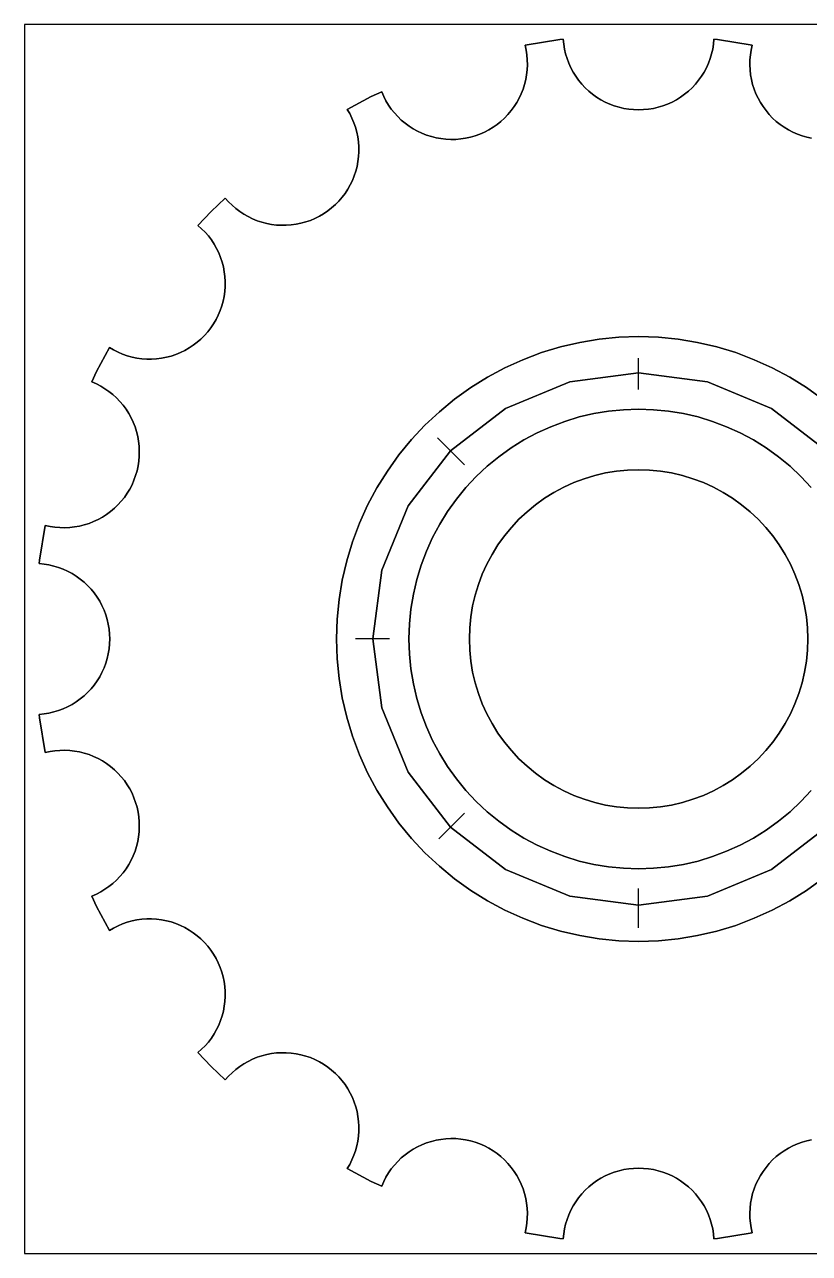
# Model space of a CAD drawing. Header units: metres. Extents: x -102 to 102, y -102 to 102.
# Drawn here: x -101.6 to 28.3, y -101.6 to 101.6 of the extents above; entities that cross this region are included whole.
import ezdxf

# ---------------------------------------------------------------- set-up
doc = ezdxf.new("R2010")
doc.units = ezdxf.units.M

msp = doc.modelspace()

# ---------------------------------------------------------------- linework, layer by layer
at = {"layer": 'Layer0'}
for p, q in [((0, 44), (0, 46.44)), ((0, 41.24), (0, 44)), ((-31.11, 31.11), (-33.28, 33.28)), ((-28.82, 28.82), (-31.11, 31.11)), ((-44, 0), (-46.83, 0)), ((-41.23, 0), (-44, 0)), ((-31.11, -31.11), (-28.82, -28.82)), ((-33.03, -33.03), (-31.11, -31.11)), ((0, -44), (0, -41.25)), ((0, -47.75), (0, -44))]:
    msp.add_line(p, q, dxfattribs=at)
for points in [[(101.6, -101.6, 0), (101.6, 101.6, 0), (-101.6, 101.6, 0), (-101.6, -101.6, 0), (101.6, -101.6, 0)], [(-90.47, 42.51, 0), (-89.69, 44.23, 0), (-87.57, 48.21, 0), (-86.87, 47.79, 0), (-86.13, 47.43, 0), (-85.38, 47.11, 0), (-84.61, 46.84, 0), (-83.82, 46.62, 0), (-83.02, 46.46, 0), (-82.21, 46.35, 0), (-81.39, 46.29, 0), (-80.57, 46.28, 0), (-79.76, 46.33, 0), (-78.95, 46.43, 0), (-78.14, 46.59, 0), (-77.35, 46.79, 0), (-76.58, 47.05, 0), (-75.82, 47.36, 0), (-75.08, 47.72, 0), (-74.37, 48.12, 0), (-73.69, 48.57, 0), (-73.04, 49.06, 0), (-72.42, 49.6, 0), (-71.83, 50.17, 0), (-71.29, 50.79, 0), (-70.79, 51.43, 0), (-70.33, 52.11, 0), (-69.92, 52.81, 0), (-69.55, 53.55, 0), (-69.23, 54.3, 0), (-68.96, 55.07, 0), (-68.75, 55.86, 0), (-68.58, 56.66, 0), (-68.47, 57.47, 0), (-68.41, 58.29, 0), (-68.41, 59.11, 0), (-68.45, 59.92, 0), (-68.56, 60.73, 0), (-68.71, 61.54, 0), (-68.92, 62.33, 0), (-69.17, 63.1, 0), (-69.48, 63.86, 0), (-69.84, 64.6, 0), (-70.24, 65.31, 0), (-70.69, 65.99, 0), (-71.19, 66.65, 0), (-71.72, 67.26, 0), (-72.3, 67.85, 0), (-72.91, 68.39, 0), (-70.71, 70.71, 0), (-68.39, 72.91, 0), (-67.85, 72.3, 0), (-67.26, 71.72, 0), (-66.65, 71.19, 0), (-65.99, 70.69, 0), (-65.31, 70.24, 0), (-64.6, 69.84, 0), (-63.86, 69.48, 0), (-63.1, 69.17, 0), (-62.33, 68.92, 0), (-61.54, 68.71, 0), (-60.73, 68.56, 0), (-59.92, 68.45, 0), (-59.11, 68.41, 0), (-58.29, 68.41, 0), (-57.47, 68.47, 0), (-56.66, 68.58, 0), (-55.86, 68.75, 0), (-55.07, 68.96, 0), (-54.3, 69.23, 0), (-53.55, 69.55, 0), (-52.81, 69.92, 0), (-52.11, 70.33, 0), (-51.43, 70.79, 0), (-50.79, 71.29, 0), (-50.17, 71.83, 0), (-49.6, 72.42, 0), (-49.06, 73.04, 0), (-48.57, 73.69, 0), (-48.12, 74.37, 0), (-47.72, 75.08, 0), (-47.36, 75.82, 0), (-47.05, 76.58, 0), (-46.79, 77.35, 0), (-46.59, 78.14, 0), (-46.43, 78.95, 0), (-46.33, 79.76, 0), (-46.28, 80.57, 0), (-46.29, 81.39, 0), (-46.35, 82.21, 0), (-46.46, 83.02, 0), (-46.62, 83.82, 0), (-46.84, 84.61, 0), (-47.11, 85.38, 0), (-47.43, 86.13, 0), (-47.79, 86.87, 0), (-48.21, 87.57, 0), (-44.23, 89.69, 0), (-42.51, 90.47, 0), (-42.18, 89.72, 0), (-41.81, 89, 0), (-41.39, 88.3, 0), (-40.92, 87.63, 0), (-40.41, 86.99, 0), (-39.86, 86.38, 0), (-39.27, 85.82, 0), (-38.64, 85.29, 0), (-37.98, 84.8, 0), (-37.29, 84.36, 0), (-36.58, 83.97, 0), (-35.84, 83.62, 0), (-35.07, 83.32, 0), (-34.29, 83.07, 0), (-33.5, 82.88, 0), (-32.7, 82.74, 0), (-31.88, 82.64, 0), (-31.07, 82.61, 0), (-30.25, 82.62, 0), (-29.43, 82.69, 0), (-28.62, 82.81, 0), (-27.82, 82.99, 0), (-27.04, 83.22, 0), (-26.27, 83.5, 0), (-25.52, 83.82, 0), (-24.79, 84.2, 0), (-24.09, 84.62, 0), (-23.42, 85.09, 0), (-22.78, 85.6, 0), (-22.18, 86.15, 0), (-21.61, 86.74, 0), (-21.09, 87.37, 0), (-20.6, 88.03, 0), (-20.16, 88.71, 0), (-19.76, 89.43, 0), (-19.42, 90.17, 0), (-19.12, 90.93, 0), (-18.87, 91.71, 0), (-18.67, 92.51, 0), (-18.53, 93.31, 0), (-18.44, 94.12, 0), (-18.4, 94.94, 0), (-18.42, 95.76, 0), (-18.49, 96.57, 0), (-18.61, 97.38, 0), (-18.79, 98.18, 0), (-13.05, 99.14, 0), (-12.47, 99.18, 0), (-12.39, 98.37, 0), (-12.26, 97.56, 0), (-12.07, 96.76, 0), (-11.84, 95.98, 0), (-11.55, 95.22, 0), (-11.21, 94.47, 0), (-10.83, 93.75, 0), (-10.39, 93.06, 0), (-9.92, 92.39, 0), (-9.4, 91.76, 0), (-8.84, 91.16, 0), (-8.24, 90.6, 0), (-7.61, 90.08, 0), (-6.94, 89.61, 0), (-6.25, 89.17, 0), (-5.53, 88.79, 0), (-4.78, 88.45, 0), (-4.02, 88.16, 0), (-3.24, 87.93, 0), (-2.44, 87.74, 0), (-1.63, 87.61, 0), (-0.82, 87.53, 0), (0, 87.5, 0), (0.82, 87.53, 0), (1.63, 87.61, 0), (2.44, 87.74, 0), (3.24, 87.93, 0), (4.02, 88.16, 0), (4.78, 88.45, 0), (5.53, 88.79, 0), (6.25, 89.17, 0), (6.94, 89.61, 0), (7.61, 90.08, 0), (8.24, 90.6, 0), (8.84, 91.16, 0), (9.4, 91.76, 0), (9.92, 92.39, 0), (10.39, 93.06, 0), (10.83, 93.75, 0), (11.21, 94.47, 0), (11.55, 95.22, 0), (11.84, 95.98, 0), (12.07, 96.76, 0), (12.26, 97.56, 0), (12.39, 98.37, 0), (12.47, 99.18, 0), (13.05, 99.14, 0), (18.79, 98.18, 0), (18.61, 97.38, 0), (18.49, 96.57, 0), (18.42, 95.76, 0), (18.4, 94.94, 0), (18.44, 94.12, 0), (18.53, 93.31, 0), (18.67, 92.51, 0), (18.87, 91.71, 0), (19.12, 90.93, 0), (19.42, 90.17, 0), (19.76, 89.43, 0), (20.16, 88.71, 0), (20.6, 88.03, 0), (21.09, 87.37, 0), (21.61, 86.74, 0), (22.18, 86.15, 0), (22.78, 85.6, 0), (23.42, 85.09, 0), (24.09, 84.62, 0), (24.79, 84.2, 0), (25.52, 83.82, 0), (26.27, 83.5, 0), (27.04, 83.22, 0), (27.82, 82.99, 0), (28.62, 82.81, 0)], [(28.62, 82.81, 0), (27.82, 82.99, 0), (27.04, 83.22, 0), (26.27, 83.5, 0), (25.52, 83.82, 0), (24.79, 84.2, 0), (24.09, 84.62, 0), (23.42, 85.09, 0), (22.78, 85.6, 0), (22.18, 86.15, 0), (21.61, 86.74, 0), (21.09, 87.37, 0), (20.6, 88.03, 0), (20.16, 88.71, 0), (19.76, 89.43, 0), (19.42, 90.17, 0), (19.12, 90.93, 0), (18.87, 91.71, 0), (18.67, 92.51, 0), (18.53, 93.31, 0), (18.44, 94.12, 0), (18.4, 94.94, 0), (18.42, 95.76, 0), (18.49, 96.57, 0), (18.61, 97.38, 0), (18.79, 98.18, 0), (13.05, 99.14, 0), (12.47, 99.18, 0), (12.39, 98.37, 0), (12.26, 97.56, 0), (12.07, 96.76, 0), (11.84, 95.98, 0), (11.55, 95.22, 0), (11.21, 94.47, 0), (10.83, 93.75, 0), (10.39, 93.06, 0), (9.92, 92.39, 0), (9.4, 91.76, 0), (8.84, 91.16, 0), (8.24, 90.6, 0), (7.61, 90.08, 0), (6.94, 89.61, 0), (6.25, 89.17, 0), (5.53, 88.79, 0), (4.78, 88.45, 0), (4.02, 88.16, 0), (3.24, 87.93, 0), (2.44, 87.74, 0), (1.63, 87.61, 0), (0.82, 87.53, 0), (0, 87.5, 0), (-0.82, 87.53, 0), (-1.63, 87.61, 0), (-2.44, 87.74, 0), (-3.24, 87.93, 0), (-4.02, 88.16, 0), (-4.78, 88.45, 0), (-5.53, 88.79, 0), (-6.25, 89.17, 0), (-6.94, 89.61, 0), (-7.61, 90.08, 0), (-8.24, 90.6, 0), (-8.84, 91.16, 0), (-9.4, 91.76, 0), (-9.92, 92.39, 0), (-10.39, 93.06, 0), (-10.83, 93.75, 0), (-11.21, 94.47, 0), (-11.55, 95.22, 0), (-11.84, 95.98, 0), (-12.07, 96.76, 0), (-12.26, 97.56, 0), (-12.39, 98.37, 0), (-12.47, 99.18, 0), (-13.05, 99.14, 0), (-18.79, 98.18, 0), (-18.61, 97.38, 0), (-18.49, 96.57, 0), (-18.42, 95.76, 0), (-18.4, 94.94, 0), (-18.44, 94.12, 0), (-18.53, 93.31, 0), (-18.67, 92.51, 0), (-18.87, 91.71, 0), (-19.12, 90.93, 0), (-19.42, 90.17, 0), (-19.76, 89.43, 0), (-20.16, 88.71, 0), (-20.6, 88.03, 0), (-21.09, 87.37, 0), (-21.61, 86.74, 0), (-22.18, 86.15, 0), (-22.78, 85.6, 0), (-23.42, 85.09, 0), (-24.09, 84.62, 0), (-24.79, 84.2, 0), (-25.52, 83.82, 0), (-26.27, 83.5, 0), (-27.04, 83.22, 0), (-27.82, 82.99, 0), (-28.62, 82.81, 0), (-29.43, 82.69, 0), (-30.25, 82.62, 0), (-31.07, 82.61, 0), (-31.88, 82.64, 0), (-32.7, 82.74, 0), (-33.5, 82.88, 0), (-34.29, 83.07, 0), (-35.07, 83.32, 0), (-35.84, 83.62, 0), (-36.58, 83.97, 0), (-37.29, 84.36, 0), (-37.98, 84.8, 0), (-38.64, 85.29, 0), (-39.27, 85.82, 0), (-39.86, 86.38, 0), (-40.41, 86.99, 0), (-40.92, 87.63, 0), (-41.39, 88.3, 0), (-41.81, 89, 0), (-42.18, 89.72, 0), (-42.51, 90.47, 0), (-44.23, 89.69, 0), (-48.21, 87.57, 0), (-47.79, 86.87, 0), (-47.43, 86.13, 0), (-47.11, 85.38, 0), (-46.84, 84.61, 0), (-46.62, 83.82, 0), (-46.46, 83.02, 0), (-46.35, 82.21, 0), (-46.29, 81.39, 0), (-46.28, 80.57, 0), (-46.33, 79.76, 0), (-46.43, 78.95, 0), (-46.59, 78.14, 0), (-46.79, 77.35, 0), (-47.05, 76.58, 0), (-47.36, 75.82, 0), (-47.72, 75.08, 0), (-48.12, 74.37, 0), (-48.57, 73.69, 0), (-49.06, 73.04, 0), (-49.6, 72.42, 0), (-50.17, 71.83, 0), (-50.79, 71.29, 0), (-51.43, 70.79, 0), (-52.11, 70.33, 0), (-52.81, 69.92, 0), (-53.55, 69.55, 0), (-54.3, 69.23, 0), (-55.07, 68.96, 0), (-55.86, 68.75, 0), (-56.66, 68.58, 0), (-57.47, 68.47, 0), (-58.29, 68.41, 0), (-59.11, 68.41, 0), (-59.92, 68.45, 0), (-60.73, 68.56, 0), (-61.54, 68.71, 0), (-62.33, 68.92, 0), (-63.1, 69.17, 0), (-63.86, 69.48, 0), (-64.6, 69.84, 0), (-65.31, 70.24, 0), (-65.99, 70.69, 0), (-66.65, 71.19, 0), (-67.26, 71.72, 0), (-67.85, 72.3, 0), (-68.39, 72.91, 0), (-70.71, 70.71, 0), (-72.91, 68.39, 0), (-72.3, 67.85, 0), (-71.72, 67.26, 0), (-71.19, 66.65, 0), (-70.69, 65.99, 0), (-70.24, 65.31, 0), (-69.84, 64.6, 0), (-69.48, 63.86, 0), (-69.17, 63.1, 0), (-68.92, 62.33, 0), (-68.71, 61.54, 0), (-68.56, 60.73, 0), (-68.45, 59.92, 0), (-68.41, 59.11, 0), (-68.41, 58.29, 0), (-68.47, 57.47, 0), (-68.58, 56.66, 0), (-68.75, 55.86, 0), (-68.96, 55.07, 0), (-69.23, 54.3, 0), (-69.55, 53.55, 0), (-69.92, 52.81, 0), (-70.33, 52.11, 0), (-70.79, 51.43, 0), (-71.29, 50.79, 0), (-71.83, 50.17, 0), (-72.42, 49.6, 0), (-73.04, 49.06, 0), (-73.69, 48.57, 0), (-74.37, 48.12, 0), (-75.08, 47.72, 0), (-75.82, 47.36, 0), (-76.58, 47.05, 0), (-77.35, 46.79, 0), (-78.14, 46.59, 0), (-78.95, 46.43, 0), (-79.76, 46.33, 0), (-80.57, 46.28, 0), (-81.39, 46.29, 0), (-82.21, 46.35, 0), (-83.02, 46.46, 0), (-83.82, 46.62, 0), (-84.61, 46.84, 0), (-85.38, 47.11, 0), (-86.13, 47.43, 0), (-86.87, 47.79, 0), (-87.57, 48.21, 0), (-89.69, 44.23, 0)], [(-25, 43.3, 0), (-22.11, 44.84, 0), (-19.13, 46.19, 0), (-16.07, 47.35, 0), (-12.94, 48.3, 0), (-9.75, 49.04, 0), (-6.53, 49.57, 0), (-3.27, 49.89, 0), (0, 50, 0), (3.27, 49.89, 0), (6.53, 49.57, 0), (9.75, 49.04, 0), (12.94, 48.3, 0), (16.07, 47.35, 0), (19.13, 46.19, 0), (22.11, 44.84, 0), (25, 43.3, 0), (27.78, 41.57, 0), (30.44, 39.67, 0)], [(30.44, 39.67, 0), (27.78, 41.57, 0), (25, 43.3, 0), (22.11, 44.84, 0), (19.13, 46.19, 0), (16.07, 47.35, 0), (12.94, 48.3, 0), (9.75, 49.04, 0), (6.53, 49.57, 0), (3.27, 49.89, 0), (0, 50, 0), (-3.27, 49.89, 0), (-6.53, 49.57, 0), (-9.75, 49.04, 0), (-12.94, 48.3, 0), (-16.07, 47.35, 0), (-19.13, 46.19, 0), (-22.11, 44.84, 0)], [(-22.11, 44.84, 0), (-25, 43.3, 0), (-27.78, 41.57, 0), (-30.44, 39.67, 0), (-32.97, 37.59, 0), (-35.36, 35.36, 0), (-37.59, 32.97, 0), (-39.67, 30.44, 0), (-41.57, 27.78, 0), (-43.3, 25, 0), (-44.84, 22.11, 0), (-46.19, 19.13, 0), (-47.35, 16.07, 0), (-48.3, 12.94, 0), (-49.04, 9.75, 0), (-49.57, 6.53, 0), (-49.89, 3.27, 0), (-50, 0, 0), (-49.89, -3.27, 0), (-49.57, -6.53, 0), (-49.04, -9.75, 0), (-48.3, -12.94, 0), (-47.35, -16.07, 0), (-46.19, -19.13, 0), (-44.84, -22.11, 0), (-43.3, -25, 0), (-41.57, -27.78, 0), (-39.67, -30.44, 0), (-37.59, -32.97, 0), (-35.36, -35.36, 0), (-32.97, -37.59, 0), (-30.44, -39.67, 0), (-27.78, -41.57, 0), (-25, -43.3, 0), (-22.11, -44.84, 0), (-19.13, -46.19, 0), (-16.07, -47.35, 0), (-12.94, -48.3, 0), (-9.75, -49.04, 0), (-6.53, -49.57, 0), (-3.27, -49.89, 0), (0, -50, 0), (3.27, -49.89, 0), (6.53, -49.57, 0), (9.75, -49.04, 0), (12.94, -48.3, 0), (16.07, -47.35, 0), (19.13, -46.19, 0), (22.11, -44.84, 0), (25, -43.3, 0), (27.78, -41.57, 0), (30.44, -39.67, 0)], [(-89.69, 44.23, 0), (-90.47, 42.51, 0), (-89.72, 42.18, 0), (-89, 41.81, 0), (-88.3, 41.39, 0), (-87.63, 40.92, 0), (-86.99, 40.41, 0), (-86.38, 39.86, 0), (-85.82, 39.27, 0), (-85.29, 38.64, 0), (-84.8, 37.98, 0), (-84.36, 37.29, 0), (-83.97, 36.58, 0), (-83.62, 35.84, 0), (-83.32, 35.07, 0), (-83.07, 34.29, 0), (-82.88, 33.5, 0), (-82.74, 32.7, 0), (-82.64, 31.88, 0), (-82.61, 31.07, 0), (-82.62, 30.25, 0), (-82.69, 29.43, 0), (-82.81, 28.62, 0), (-82.99, 27.82, 0), (-83.22, 27.04, 0), (-83.5, 26.27, 0), (-83.82, 25.52, 0), (-84.2, 24.79, 0), (-84.62, 24.09, 0), (-85.09, 23.42, 0), (-85.6, 22.78, 0), (-86.15, 22.18, 0), (-86.74, 21.61, 0), (-87.37, 21.09, 0), (-88.03, 20.6, 0), (-88.71, 20.16, 0), (-89.43, 19.76, 0), (-90.17, 19.42, 0), (-90.93, 19.12, 0), (-91.71, 18.87, 0), (-92.51, 18.67, 0), (-93.31, 18.53, 0), (-94.12, 18.44, 0), (-94.94, 18.4, 0), (-95.76, 18.42, 0), (-96.57, 18.49, 0), (-97.38, 18.61, 0), (-98.18, 18.79, 0), (-99.14, 13.05, 0), (-99.18, 12.47, 0), (-98.37, 12.39, 0), (-97.56, 12.26, 0), (-96.76, 12.07, 0), (-95.98, 11.84, 0), (-95.22, 11.55, 0), (-94.47, 11.21, 0), (-93.75, 10.83, 0), (-93.06, 10.39, 0), (-92.39, 9.92, 0), (-91.76, 9.4, 0), (-91.16, 8.84, 0), (-90.6, 8.24, 0), (-90.08, 7.61, 0), (-89.61, 6.94, 0), (-89.17, 6.25, 0), (-88.79, 5.53, 0), (-88.45, 4.78, 0), (-88.16, 4.02, 0), (-87.93, 3.24, 0), (-87.74, 2.44, 0), (-87.61, 1.63, 0), (-87.53, 0.82, 0), (-87.5, 0, 0), (-87.53, -0.82, 0), (-87.61, -1.63, 0), (-87.74, -2.44, 0), (-87.93, -3.24, 0), (-88.16, -4.02, 0), (-88.45, -4.78, 0), (-88.79, -5.53, 0), (-89.17, -6.25, 0), (-89.61, -6.94, 0), (-90.08, -7.61, 0), (-90.6, -8.24, 0), (-91.16, -8.84, 0), (-91.76, -9.4, 0), (-92.39, -9.92, 0), (-93.06, -10.39, 0), (-93.75, -10.83, 0), (-94.47, -11.21, 0), (-95.22, -11.55, 0), (-95.98, -11.84, 0), (-96.76, -12.07, 0), (-97.56, -12.26, 0), (-98.37, -12.39, 0), (-99.18, -12.47, 0), (-99.14, -13.05, 0), (-98.18, -18.79, 0), (-97.38, -18.61, 0), (-96.57, -18.49, 0), (-95.76, -18.42, 0), (-94.94, -18.4, 0), (-94.12, -18.44, 0), (-93.31, -18.53, 0), (-92.51, -18.67, 0), (-91.71, -18.87, 0), (-90.93, -19.12, 0), (-90.17, -19.42, 0), (-89.43, -19.76, 0), (-88.71, -20.16, 0), (-88.03, -20.6, 0), (-87.37, -21.09, 0), (-86.74, -21.61, 0), (-86.15, -22.18, 0), (-85.6, -22.78, 0), (-85.09, -23.42, 0), (-84.62, -24.09, 0), (-84.2, -24.79, 0), (-83.82, -25.52, 0), (-83.5, -26.27, 0), (-83.22, -27.04, 0), (-82.99, -27.82, 0), (-82.81, -28.62, 0), (-82.69, -29.43, 0), (-82.62, -30.25, 0), (-82.61, -31.07, 0), (-82.64, -31.88, 0), (-82.74, -32.7, 0), (-82.88, -33.5, 0), (-83.07, -34.29, 0), (-83.32, -35.07, 0), (-83.62, -35.84, 0), (-83.97, -36.58, 0), (-84.36, -37.29, 0), (-84.8, -37.98, 0), (-85.29, -38.64, 0), (-85.82, -39.27, 0), (-86.38, -39.86, 0), (-86.99, -40.41, 0), (-87.63, -40.92, 0), (-88.3, -41.39, 0), (-89, -41.81, 0), (-89.72, -42.18, 0), (-90.47, -42.51, 0), (-89.69, -44.23, 0), (-87.57, -48.21, 0), (-86.87, -47.79, 0), (-86.13, -47.43, 0), (-85.38, -47.11, 0), (-84.61, -46.84, 0), (-83.82, -46.62, 0), (-83.02, -46.46, 0), (-82.21, -46.35, 0), (-81.39, -46.29, 0), (-80.57, -46.28, 0), (-79.76, -46.33, 0), (-78.95, -46.43, 0), (-78.14, -46.59, 0), (-77.35, -46.79, 0), (-76.58, -47.05, 0), (-75.82, -47.36, 0), (-75.08, -47.72, 0), (-74.37, -48.12, 0), (-73.69, -48.57, 0), (-73.04, -49.06, 0), (-72.42, -49.6, 0), (-71.83, -50.17, 0), (-71.29, -50.79, 0), (-70.79, -51.43, 0), (-70.33, -52.11, 0), (-69.92, -52.81, 0), (-69.55, -53.55, 0), (-69.23, -54.3, 0), (-68.96, -55.07, 0), (-68.75, -55.86, 0), (-68.58, -56.66, 0), (-68.47, -57.47, 0), (-68.41, -58.29, 0), (-68.41, -59.11, 0), (-68.45, -59.92, 0), (-68.56, -60.73, 0), (-68.71, -61.54, 0), (-68.92, -62.33, 0), (-69.17, -63.1, 0), (-69.48, -63.86, 0), (-69.84, -64.6, 0), (-70.24, -65.31, 0), (-70.69, -65.99, 0), (-71.19, -66.65, 0), (-71.72, -67.26, 0), (-72.3, -67.85, 0), (-72.91, -68.39, 0), (-70.71, -70.71, 0), (-68.39, -72.91, 0), (-67.85, -72.3, 0), (-67.26, -71.72, 0), (-66.65, -71.19, 0), (-65.99, -70.69, 0), (-65.31, -70.24, 0), (-64.6, -69.84, 0), (-63.86, -69.48, 0), (-63.1, -69.17, 0), (-62.33, -68.92, 0), (-61.54, -68.71, 0), (-60.73, -68.56, 0), (-59.92, -68.45, 0), (-59.11, -68.41, 0), (-58.29, -68.41, 0), (-57.47, -68.47, 0), (-56.66, -68.58, 0), (-55.86, -68.75, 0), (-55.07, -68.96, 0), (-54.3, -69.23, 0), (-53.55, -69.55, 0), (-52.81, -69.92, 0), (-52.11, -70.33, 0), (-51.43, -70.79, 0), (-50.79, -71.29, 0), (-50.17, -71.83, 0), (-49.6, -72.42, 0), (-49.06, -73.04, 0), (-48.57, -73.69, 0), (-48.12, -74.37, 0), (-47.72, -75.08, 0), (-47.36, -75.82, 0), (-47.05, -76.58, 0), (-46.79, -77.35, 0), (-46.59, -78.14, 0), (-46.43, -78.95, 0), (-46.33, -79.76, 0), (-46.28, -80.57, 0), (-46.29, -81.39, 0), (-46.35, -82.21, 0), (-46.46, -83.02, 0), (-46.62, -83.82, 0), (-46.84, -84.61, 0), (-47.11, -85.38, 0), (-47.43, -86.13, 0), (-47.79, -86.87, 0), (-48.21, -87.57, 0), (-44.23, -89.69, 0), (-42.51, -90.47, 0), (-42.18, -89.72, 0), (-41.81, -89, 0), (-41.39, -88.3, 0), (-40.92, -87.63, 0), (-40.41, -86.99, 0), (-39.86, -86.38, 0), (-39.27, -85.82, 0), (-38.64, -85.29, 0), (-37.98, -84.8, 0), (-37.29, -84.36, 0), (-36.58, -83.97, 0), (-35.84, -83.62, 0), (-35.07, -83.32, 0), (-34.29, -83.07, 0), (-33.5, -82.88, 0), (-32.7, -82.74, 0), (-31.88, -82.64, 0), (-31.07, -82.61, 0), (-30.25, -82.62, 0), (-29.43, -82.69, 0), (-28.62, -82.81, 0), (-27.82, -82.99, 0), (-27.04, -83.22, 0), (-26.27, -83.5, 0), (-25.52, -83.82, 0), (-24.79, -84.2, 0), (-24.09, -84.62, 0), (-23.42, -85.09, 0), (-22.78, -85.6, 0), (-22.18, -86.15, 0), (-21.61, -86.74, 0), (-21.09, -87.37, 0), (-20.6, -88.03, 0), (-20.16, -88.71, 0), (-19.76, -89.43, 0), (-19.42, -90.17, 0), (-19.12, -90.93, 0), (-18.87, -91.71, 0), (-18.67, -92.51, 0), (-18.53, -93.31, 0), (-18.44, -94.12, 0), (-18.4, -94.94, 0), (-18.42, -95.76, 0), (-18.49, -96.57, 0), (-18.61, -97.38, 0), (-18.79, -98.18, 0), (-13.05, -99.14, 0), (-12.47, -99.18, 0), (-12.39, -98.37, 0), (-12.26, -97.56, 0), (-12.07, -96.76, 0), (-11.84, -95.98, 0), (-11.55, -95.22, 0), (-11.21, -94.47, 0), (-10.83, -93.75, 0), (-10.39, -93.06, 0), (-9.92, -92.39, 0), (-9.4, -91.76, 0), (-8.84, -91.16, 0), (-8.24, -90.6, 0), (-7.61, -90.08, 0), (-6.94, -89.61, 0), (-6.25, -89.17, 0), (-5.53, -88.79, 0), (-4.78, -88.45, 0), (-4.02, -88.16, 0), (-3.24, -87.93, 0), (-2.44, -87.74, 0), (-1.63, -87.61, 0), (-0.82, -87.53, 0), (0, -87.5, 0), (0.82, -87.53, 0), (1.63, -87.61, 0), (2.44, -87.74, 0), (3.24, -87.93, 0), (4.02, -88.16, 0), (4.78, -88.45, 0), (5.53, -88.79, 0), (6.25, -89.17, 0), (6.94, -89.61, 0), (7.61, -90.08, 0), (8.24, -90.6, 0), (8.84, -91.16, 0), (9.4, -91.76, 0), (9.92, -92.39, 0), (10.39, -93.06, 0), (10.83, -93.75, 0), (11.21, -94.47, 0), (11.55, -95.22, 0), (11.84, -95.98, 0), (12.07, -96.76, 0), (12.26, -97.56, 0), (12.39, -98.37, 0), (12.47, -99.18, 0), (13.05, -99.14, 0), (18.79, -98.18, 0), (18.61, -97.38, 0), (18.49, -96.57, 0), (18.42, -95.76, 0), (18.4, -94.94, 0), (18.44, -94.12, 0), (18.53, -93.31, 0), (18.67, -92.51, 0), (18.87, -91.71, 0), (19.12, -90.93, 0), (19.42, -90.17, 0), (19.76, -89.43, 0), (20.16, -88.71, 0), (20.6, -88.03, 0), (21.09, -87.37, 0), (21.61, -86.74, 0), (22.18, -86.15, 0), (22.78, -85.6, 0), (23.42, -85.09, 0), (24.09, -84.62, 0), (24.79, -84.2, 0), (25.52, -83.82, 0), (26.27, -83.5, 0), (27.04, -83.22, 0), (27.82, -82.99, 0), (28.62, -82.81, 0)], [(30.44, -39.67, 0), (27.78, -41.57, 0), (25, -43.3, 0), (22.11, -44.84, 0), (19.13, -46.19, 0), (16.07, -47.35, 0), (12.94, -48.3, 0), (9.75, -49.04, 0), (6.53, -49.57, 0), (3.27, -49.89, 0), (0, -50, 0), (-3.27, -49.89, 0), (-6.53, -49.57, 0), (-9.75, -49.04, 0), (-12.94, -48.3, 0), (-16.07, -47.35, 0), (-19.13, -46.19, 0), (-22.11, -44.84, 0), (-25, -43.3, 0), (-27.78, -41.57, 0), (-30.44, -39.67, 0), (-32.97, -37.59, 0), (-35.36, -35.36, 0), (-37.59, -32.97, 0), (-39.67, -30.44, 0), (-41.57, -27.78, 0), (-43.3, -25, 0), (-44.84, -22.11, 0), (-46.19, -19.13, 0), (-47.35, -16.07, 0), (-48.3, -12.94, 0), (-49.04, -9.75, 0), (-49.57, -6.53, 0), (-49.89, -3.27, 0), (-50, 0, 0), (-49.89, 3.27, 0), (-49.57, 6.53, 0), (-49.04, 9.75, 0), (-48.3, 12.94, 0), (-47.35, 16.07, 0), (-46.19, 19.13, 0), (-44.84, 22.11, 0), (-43.3, 25, 0), (-41.57, 27.78, 0), (-39.67, 30.44, 0), (-37.59, 32.97, 0), (-35.36, 35.36, 0), (-32.97, 37.59, 0), (-30.44, 39.67, 0), (-27.78, 41.57, 0), (-25, 43.3, 0)], [(31.11, 31.11, 0), (22, 38.11, 0), (11.39, 42.5, 0), (0, 44, 0), (-11.39, 42.5, 0), (-22, 38.11, 0), (-31.11, 31.11, 0), (-38.11, 22, 0), (-42.5, 11.39, 0), (-44, 0, 0), (-42.5, -11.39, 0), (-38.11, -22, 0), (-31.11, -31.11, 0), (-22, -38.11, 0), (-11.39, -42.5, 0), (0, -44, 0), (11.39, -42.5, 0), (22, -38.11, 0), (31.11, -31.11, 0)], [(31.11, -31.11, 0), (22, -38.11, 0), (11.39, -42.5, 0), (0, -44, 0), (-11.39, -42.5, 0), (-22, -38.11, 0), (-31.11, -31.11, 0), (-38.11, -22, 0), (-42.5, -11.39, 0), (-44, 0, 0), (-42.5, 11.39, 0), (-38.11, 22, 0), (-31.11, 31.11, 0), (-22, 38.11, 0), (-11.39, 42.5, 0), (0, 44, 0), (11.39, 42.5, 0), (22, 38.11, 0), (31.11, 31.11, 0)], [(28.62, -82.81, 0), (27.82, -82.99, 0), (27.04, -83.22, 0), (26.27, -83.5, 0), (25.52, -83.82, 0), (24.79, -84.2, 0), (24.09, -84.62, 0), (23.42, -85.09, 0), (22.78, -85.6, 0), (22.18, -86.15, 0), (21.61, -86.74, 0), (21.09, -87.37, 0), (20.6, -88.03, 0), (20.16, -88.71, 0), (19.76, -89.43, 0), (19.42, -90.17, 0), (19.12, -90.93, 0), (18.87, -91.71, 0), (18.67, -92.51, 0), (18.53, -93.31, 0), (18.44, -94.12, 0), (18.4, -94.94, 0), (18.42, -95.76, 0), (18.49, -96.57, 0), (18.61, -97.38, 0), (18.79, -98.18, 0), (13.05, -99.14, 0), (12.47, -99.18, 0), (12.39, -98.37, 0), (12.26, -97.56, 0), (12.07, -96.76, 0), (11.84, -95.98, 0), (11.55, -95.22, 0), (11.21, -94.47, 0), (10.83, -93.75, 0), (10.39, -93.06, 0), (9.92, -92.39, 0), (9.4, -91.76, 0), (8.84, -91.16, 0), (8.24, -90.6, 0), (7.61, -90.08, 0), (6.94, -89.61, 0), (6.25, -89.17, 0), (5.53, -88.79, 0), (4.78, -88.45, 0), (4.02, -88.16, 0), (3.24, -87.93, 0), (2.44, -87.74, 0), (1.63, -87.61, 0), (0.82, -87.53, 0), (0, -87.5, 0), (-0.82, -87.53, 0), (-1.63, -87.61, 0), (-2.44, -87.74, 0), (-3.24, -87.93, 0), (-4.02, -88.16, 0), (-4.78, -88.45, 0), (-5.53, -88.79, 0), (-6.25, -89.17, 0), (-6.94, -89.61, 0), (-7.61, -90.08, 0), (-8.24, -90.6, 0), (-8.84, -91.16, 0), (-9.4, -91.76, 0), (-9.92, -92.39, 0), (-10.39, -93.06, 0), (-10.83, -93.75, 0), (-11.21, -94.47, 0), (-11.55, -95.22, 0), (-11.84, -95.98, 0), (-12.07, -96.76, 0), (-12.26, -97.56, 0), (-12.39, -98.37, 0), (-12.47, -99.18, 0), (-13.05, -99.14, 0), (-18.79, -98.18, 0), (-18.61, -97.38, 0), (-18.49, -96.57, 0), (-18.42, -95.76, 0), (-18.4, -94.94, 0), (-18.44, -94.12, 0), (-18.53, -93.31, 0), (-18.67, -92.51, 0), (-18.87, -91.71, 0), (-19.12, -90.93, 0), (-19.42, -90.17, 0), (-19.76, -89.43, 0), (-20.16, -88.71, 0), (-20.6, -88.03, 0), (-21.09, -87.37, 0), (-21.61, -86.74, 0), (-22.18, -86.15, 0), (-22.78, -85.6, 0), (-23.42, -85.09, 0), (-24.09, -84.62, 0), (-24.79, -84.2, 0), (-25.52, -83.82, 0), (-26.27, -83.5, 0), (-27.04, -83.22, 0), (-27.82, -82.99, 0), (-28.62, -82.81, 0), (-29.43, -82.69, 0), (-30.25, -82.62, 0), (-31.07, -82.61, 0), (-31.88, -82.64, 0), (-32.7, -82.74, 0), (-33.5, -82.88, 0), (-34.29, -83.07, 0), (-35.07, -83.32, 0), (-35.84, -83.62, 0), (-36.58, -83.97, 0), (-37.29, -84.36, 0), (-37.98, -84.8, 0), (-38.64, -85.29, 0), (-39.27, -85.82, 0), (-39.86, -86.38, 0), (-40.41, -86.99, 0), (-40.92, -87.63, 0), (-41.39, -88.3, 0), (-41.81, -89, 0), (-42.18, -89.72, 0), (-42.51, -90.47, 0), (-44.23, -89.69, 0), (-48.21, -87.57, 0), (-47.79, -86.87, 0), (-47.43, -86.13, 0), (-47.11, -85.38, 0), (-46.84, -84.61, 0), (-46.62, -83.82, 0), (-46.46, -83.02, 0), (-46.35, -82.21, 0), (-46.29, -81.39, 0), (-46.28, -80.57, 0), (-46.33, -79.76, 0), (-46.43, -78.95, 0), (-46.59, -78.14, 0), (-46.79, -77.35, 0), (-47.05, -76.58, 0), (-47.36, -75.82, 0), (-47.72, -75.08, 0), (-48.12, -74.37, 0), (-48.57, -73.69, 0), (-49.06, -73.04, 0), (-49.6, -72.42, 0), (-50.17, -71.83, 0), (-50.79, -71.29, 0), (-51.43, -70.79, 0), (-52.11, -70.33, 0), (-52.81, -69.92, 0), (-53.55, -69.55, 0), (-54.3, -69.23, 0), (-55.07, -68.96, 0), (-55.86, -68.75, 0), (-56.66, -68.58, 0), (-57.47, -68.47, 0), (-58.29, -68.41, 0), (-59.11, -68.41, 0), (-59.92, -68.45, 0), (-60.73, -68.56, 0), (-61.54, -68.71, 0), (-62.33, -68.92, 0), (-63.1, -69.17, 0), (-63.86, -69.48, 0), (-64.6, -69.84, 0), (-65.31, -70.24, 0), (-65.99, -70.69, 0), (-66.65, -71.19, 0), (-67.26, -71.72, 0), (-67.85, -72.3, 0), (-68.39, -72.91, 0), (-70.71, -70.71, 0), (-72.91, -68.39, 0), (-72.3, -67.85, 0), (-71.72, -67.26, 0), (-71.19, -66.65, 0), (-70.69, -65.99, 0), (-70.24, -65.31, 0), (-69.84, -64.6, 0), (-69.48, -63.86, 0), (-69.17, -63.1, 0), (-68.92, -62.33, 0), (-68.71, -61.54, 0), (-68.56, -60.73, 0), (-68.45, -59.92, 0), (-68.41, -59.11, 0), (-68.41, -58.29, 0), (-68.47, -57.47, 0), (-68.58, -56.66, 0), (-68.75, -55.86, 0), (-68.96, -55.07, 0), (-69.23, -54.3, 0), (-69.55, -53.55, 0), (-69.92, -52.81, 0), (-70.33, -52.11, 0), (-70.79, -51.43, 0), (-71.29, -50.79, 0), (-71.83, -50.17, 0), (-72.42, -49.6, 0), (-73.04, -49.06, 0), (-73.69, -48.57, 0), (-74.37, -48.12, 0), (-75.08, -47.72, 0), (-75.82, -47.36, 0), (-76.58, -47.05, 0), (-77.35, -46.79, 0), (-78.14, -46.59, 0), (-78.95, -46.43, 0), (-79.76, -46.33, 0), (-80.57, -46.28, 0), (-81.39, -46.29, 0), (-82.21, -46.35, 0), (-83.02, -46.46, 0), (-83.82, -46.62, 0), (-84.61, -46.84, 0), (-85.38, -47.11, 0), (-86.13, -47.43, 0), (-86.87, -47.79, 0), (-87.57, -48.21, 0), (-89.69, -44.23, 0), (-90.47, -42.51, 0), (-89.72, -42.18, 0), (-89, -41.81, 0), (-88.3, -41.39, 0), (-87.63, -40.92, 0), (-86.99, -40.41, 0), (-86.38, -39.86, 0), (-85.82, -39.27, 0), (-85.29, -38.64, 0), (-84.8, -37.98, 0), (-84.36, -37.29, 0), (-83.97, -36.58, 0), (-83.62, -35.84, 0), (-83.32, -35.07, 0), (-83.07, -34.29, 0), (-82.88, -33.5, 0), (-82.74, -32.7, 0), (-82.64, -31.88, 0), (-82.61, -31.07, 0), (-82.62, -30.25, 0), (-82.69, -29.43, 0), (-82.81, -28.62, 0), (-82.99, -27.82, 0), (-83.22, -27.04, 0), (-83.5, -26.27, 0), (-83.82, -25.52, 0), (-84.2, -24.79, 0), (-84.62, -24.09, 0), (-85.09, -23.42, 0), (-85.6, -22.78, 0), (-86.15, -22.18, 0), (-86.74, -21.61, 0), (-87.37, -21.09, 0), (-88.03, -20.6, 0), (-88.71, -20.16, 0), (-89.43, -19.76, 0), (-90.17, -19.42, 0), (-90.93, -19.12, 0), (-91.71, -18.87, 0), (-92.51, -18.67, 0), (-93.31, -18.53, 0), (-94.12, -18.44, 0), (-94.94, -18.4, 0), (-95.76, -18.42, 0), (-96.57, -18.49, 0), (-97.38, -18.61, 0), (-98.18, -18.79, 0), (-99.14, -13.05, 0), (-99.18, -12.47, 0), (-98.37, -12.39, 0), (-97.56, -12.26, 0), (-96.76, -12.07, 0), (-95.98, -11.84, 0), (-95.22, -11.55, 0), (-94.47, -11.21, 0), (-93.75, -10.83, 0), (-93.06, -10.39, 0), (-92.39, -9.92, 0), (-91.76, -9.4, 0), (-91.16, -8.84, 0), (-90.6, -8.24, 0), (-90.08, -7.61, 0), (-89.61, -6.94, 0), (-89.17, -6.25, 0), (-88.79, -5.53, 0), (-88.45, -4.78, 0), (-88.16, -4.02, 0), (-87.93, -3.24, 0), (-87.74, -2.44, 0), (-87.61, -1.63, 0), (-87.53, -0.82, 0), (-87.5, 0, 0), (-87.53, 0.82, 0), (-87.61, 1.63, 0), (-87.74, 2.44, 0), (-87.93, 3.24, 0), (-88.16, 4.02, 0), (-88.45, 4.78, 0), (-88.79, 5.53, 0), (-89.17, 6.25, 0), (-89.61, 6.94, 0), (-90.08, 7.61, 0), (-90.6, 8.24, 0), (-91.16, 8.84, 0), (-91.76, 9.4, 0), (-92.39, 9.92, 0), (-93.06, 10.39, 0), (-93.75, 10.83, 0), (-94.47, 11.21, 0), (-95.22, 11.55, 0), (-95.98, 11.84, 0), (-96.76, 12.07, 0), (-97.56, 12.26, 0), (-98.37, 12.39, 0), (-99.18, 12.47, 0), (-99.14, 13.05, 0), (-98.18, 18.79, 0), (-97.38, 18.61, 0), (-96.57, 18.49, 0), (-95.76, 18.42, 0), (-94.94, 18.4, 0), (-94.12, 18.44, 0), (-93.31, 18.53, 0), (-92.51, 18.67, 0), (-91.71, 18.87, 0), (-90.93, 19.12, 0), (-90.17, 19.42, 0), (-89.43, 19.76, 0), (-88.71, 20.16, 0), (-88.03, 20.6, 0), (-87.37, 21.09, 0), (-86.74, 21.61, 0), (-86.15, 22.18, 0), (-85.6, 22.78, 0), (-85.09, 23.42, 0), (-84.62, 24.09, 0), (-84.2, 24.79, 0), (-83.82, 25.52, 0), (-83.5, 26.27, 0), (-83.22, 27.04, 0), (-82.99, 27.82, 0), (-82.81, 28.62, 0), (-82.69, 29.43, 0), (-82.62, 30.25, 0), (-82.61, 31.07, 0), (-82.64, 31.88, 0), (-82.74, 32.7, 0), (-82.88, 33.5, 0), (-83.07, 34.29, 0), (-83.32, 35.07, 0), (-83.62, 35.84, 0), (-83.97, 36.58, 0), (-84.36, 37.29, 0), (-84.8, 37.98, 0), (-85.29, 38.64, 0), (-85.82, 39.27, 0), (-86.38, 39.86, 0), (-86.99, 40.41, 0), (-87.63, 40.92, 0), (-88.3, 41.39, 0), (-89, 41.81, 0), (-89.72, 42.18, 0), (-90.47, 42.51, 0)], [(28.57, -25.06, 0), (26.87, -26.87, 0), (25.06, -28.57, 0), (23.13, -30.15, 0), (21.11, -31.6, 0), (19, -32.91, 0), (16.81, -34.08, 0), (14.54, -35.11, 0), (12.21, -35.98, 0), (9.84, -36.71, 0), (7.41, -37.27, 0), (4.96, -37.67, 0), (2.49, -37.92, 0), (0, -38, 0), (-2.49, -37.92, 0), (-4.96, -37.67, 0), (-7.41, -37.27, 0), (-9.84, -36.71, 0), (-12.21, -35.98, 0), (-14.54, -35.11, 0), (-16.81, -34.08, 0), (-19, -32.91, 0), (-21.11, -31.6, 0), (-23.13, -30.15, 0), (-25.06, -28.57, 0), (-26.87, -26.87, 0), (-28.57, -25.06, 0), (-30.15, -23.13, 0), (-31.6, -21.11, 0), (-32.91, -19, 0), (-34.08, -16.81, 0), (-35.11, -14.54, 0), (-35.98, -12.21, 0), (-36.71, -9.84, 0), (-37.27, -7.41, 0), (-37.67, -4.96, 0), (-37.92, -2.49, 0), (-38, 0, 0), (-37.92, 2.49, 0), (-37.67, 4.96, 0), (-37.27, 7.41, 0), (-36.71, 9.84, 0), (-35.98, 12.21, 0), (-35.11, 14.54, 0), (-34.08, 16.81, 0), (-32.91, 19, 0), (-31.6, 21.11, 0), (-30.15, 23.13, 0), (-28.57, 25.06, 0), (-26.87, 26.87, 0), (-25.06, 28.57, 0), (-23.13, 30.15, 0), (-21.11, 31.6, 0), (-19, 32.91, 0), (-16.81, 34.08, 0), (-14.54, 35.11, 0), (-12.21, 35.98, 0), (-9.84, 36.71, 0), (-7.41, 37.27, 0), (-4.96, 37.67, 0), (-2.49, 37.92, 0), (0, 38, 0), (2.49, 37.92, 0), (4.96, 37.67, 0), (7.41, 37.27, 0), (9.84, 36.71, 0), (12.21, 35.98, 0), (14.54, 35.11, 0), (16.81, 34.08, 0), (19, 32.91, 0), (21.11, 31.6, 0), (23.13, 30.15, 0), (25.06, 28.57, 0), (26.87, 26.87, 0), (28.57, 25.06, 0)], [(28.57, 25.06, 0), (26.87, 26.87, 0), (25.06, 28.57, 0), (23.13, 30.15, 0), (21.11, 31.6, 0), (19, 32.91, 0), (16.81, 34.08, 0), (14.54, 35.11, 0), (12.21, 35.98, 0), (9.84, 36.71, 0), (7.41, 37.27, 0), (4.96, 37.67, 0), (2.49, 37.92, 0), (0, 38, 0), (-2.49, 37.92, 0), (-4.96, 37.67, 0), (-7.41, 37.27, 0), (-9.84, 36.71, 0), (-12.21, 35.98, 0), (-14.54, 35.11, 0), (-16.81, 34.08, 0), (-19, 32.91, 0), (-21.11, 31.6, 0), (-23.13, 30.15, 0), (-25.06, 28.57, 0), (-26.87, 26.87, 0), (-28.57, 25.06, 0), (-30.15, 23.13, 0), (-31.6, 21.11, 0), (-32.91, 19, 0), (-34.08, 16.81, 0), (-35.11, 14.54, 0), (-35.98, 12.21, 0), (-36.71, 9.84, 0), (-37.27, 7.41, 0), (-37.67, 4.96, 0), (-37.92, 2.49, 0), (-38, 0, 0), (-37.92, -2.49, 0), (-37.67, -4.96, 0), (-37.27, -7.41, 0), (-36.71, -9.84, 0), (-35.98, -12.21, 0), (-35.11, -14.54, 0), (-34.08, -16.81, 0), (-32.91, -19, 0), (-31.6, -21.11, 0), (-30.15, -23.13, 0), (-28.57, -25.06, 0), (-26.87, -26.87, 0), (-25.06, -28.57, 0), (-23.13, -30.15, 0), (-21.11, -31.6, 0), (-19, -32.91, 0), (-16.81, -34.08, 0), (-14.54, -35.11, 0), (-12.21, -35.98, 0), (-9.84, -36.71, 0), (-7.41, -37.27, 0), (-4.96, -37.67, 0), (-2.49, -37.92, 0), (0, -38, 0), (2.49, -37.92, 0), (4.96, -37.67, 0), (7.41, -37.27, 0), (9.84, -36.71, 0), (12.21, -35.98, 0), (14.54, -35.11, 0), (16.81, -34.08, 0), (19, -32.91, 0), (21.11, -31.6, 0), (23.13, -30.15, 0), (25.06, -28.57, 0), (26.87, -26.87, 0), (28.57, -25.06, 0)], [(27.94, -1.83, 0), (28, 0, 0), (27.94, 1.83, 0), (27.76, 3.65, 0), (27.46, 5.46, 0), (27.05, 7.25, 0), (26.51, 9, 0), (25.87, 10.72, 0), (25.11, 12.38, 0), (24.25, 14, 0), (23.28, 15.56, 0), (22.21, 17.05, 0), (21.05, 18.46, 0), (19.8, 19.8, 0), (18.46, 21.05, 0), (17.05, 22.21, 0), (15.56, 23.28, 0), (14, 24.25, 0), (12.38, 25.11, 0), (10.72, 25.87, 0), (9, 26.51, 0), (7.25, 27.05, 0), (5.46, 27.46, 0), (3.65, 27.76, 0), (1.83, 27.94, 0), (0, 28, 0), (-1.83, 27.94, 0), (-3.65, 27.76, 0), (-5.46, 27.46, 0), (-7.25, 27.05, 0), (-9, 26.51, 0), (-10.72, 25.87, 0), (-12.38, 25.11, 0), (-14, 24.25, 0), (-15.56, 23.28, 0), (-17.05, 22.21, 0), (-18.46, 21.05, 0), (-19.8, 19.8, 0), (-21.05, 18.46, 0), (-22.21, 17.05, 0), (-23.28, 15.56, 0), (-24.25, 14, 0), (-25.11, 12.38, 0), (-25.87, 10.72, 0), (-26.51, 9, 0), (-27.05, 7.25, 0), (-27.46, 5.46, 0), (-27.76, 3.65, 0), (-27.94, 1.83, 0), (-28, 0, 0), (-27.94, -1.83, 0), (-27.76, -3.65, 0), (-27.46, -5.46, 0), (-27.05, -7.25, 0), (-26.51, -9, 0), (-25.87, -10.72, 0), (-25.11, -12.38, 0), (-24.25, -14, 0), (-23.28, -15.56, 0), (-22.21, -17.05, 0), (-21.05, -18.46, 0), (-19.8, -19.8, 0), (-18.46, -21.05, 0), (-17.05, -22.21, 0), (-15.56, -23.28, 0), (-14, -24.25, 0), (-12.38, -25.11, 0), (-10.72, -25.87, 0), (-9, -26.51, 0), (-7.25, -27.05, 0), (-5.46, -27.46, 0), (-3.65, -27.76, 0), (-1.83, -27.94, 0), (0, -28, 0), (1.83, -27.94, 0), (3.65, -27.76, 0), (5.46, -27.46, 0), (7.25, -27.05, 0), (9, -26.51, 0), (10.72, -25.87, 0), (12.38, -25.11, 0), (14, -24.25, 0), (15.56, -23.28, 0), (17.05, -22.21, 0), (18.46, -21.05, 0), (19.8, -19.8, 0), (21.05, -18.46, 0), (22.21, -17.05, 0), (23.28, -15.56, 0), (24.25, -14, 0), (25.11, -12.38, 0), (25.87, -10.72, 0), (26.51, -9, 0), (27.05, -7.25, 0), (27.46, -5.46, 0), (27.76, -3.65, 0), (27.94, -1.83, 0)], [(28, 0, 0), (27.94, -1.83, 0), (27.76, -3.65, 0), (27.46, -5.46, 0), (27.05, -7.25, 0), (26.51, -9, 0), (25.87, -10.72, 0), (25.11, -12.38, 0), (24.25, -14, 0), (23.28, -15.56, 0), (22.21, -17.05, 0), (21.05, -18.46, 0), (19.8, -19.8, 0), (18.46, -21.05, 0), (17.05, -22.21, 0), (15.56, -23.28, 0), (14, -24.25, 0), (12.38, -25.11, 0), (10.72, -25.87, 0), (9, -26.51, 0), (7.25, -27.05, 0), (5.46, -27.46, 0), (3.65, -27.76, 0), (1.83, -27.94, 0), (0, -28, 0), (-1.83, -27.94, 0), (-3.65, -27.76, 0), (-5.46, -27.46, 0), (-7.25, -27.05, 0), (-9, -26.51, 0), (-10.72, -25.87, 0), (-12.38, -25.11, 0), (-14, -24.25, 0), (-15.56, -23.28, 0), (-17.05, -22.21, 0), (-18.46, -21.05, 0), (-19.8, -19.8, 0), (-21.05, -18.46, 0), (-22.21, -17.05, 0), (-23.28, -15.56, 0), (-24.25, -14, 0), (-25.11, -12.38, 0), (-25.87, -10.72, 0), (-26.51, -9, 0), (-27.05, -7.25, 0), (-27.46, -5.46, 0), (-27.76, -3.65, 0), (-27.94, -1.83, 0), (-28, 0, 0), (-27.94, 1.83, 0), (-27.76, 3.65, 0), (-27.46, 5.46, 0), (-27.05, 7.25, 0), (-26.51, 9, 0), (-25.87, 10.72, 0), (-25.11, 12.38, 0), (-24.25, 14, 0), (-23.28, 15.56, 0), (-22.21, 17.05, 0), (-21.05, 18.46, 0), (-19.8, 19.8, 0), (-18.46, 21.05, 0), (-17.05, 22.21, 0), (-15.56, 23.28, 0), (-14, 24.25, 0), (-12.38, 25.11, 0), (-10.72, 25.87, 0), (-9, 26.51, 0), (-7.25, 27.05, 0), (-5.46, 27.46, 0), (-3.65, 27.76, 0), (-1.83, 27.94, 0), (0, 28, 0), (1.83, 27.94, 0), (3.65, 27.76, 0), (5.46, 27.46, 0), (7.25, 27.05, 0), (9, 26.51, 0), (10.72, 25.87, 0), (12.38, 25.11, 0), (14, 24.25, 0), (15.56, 23.28, 0), (17.05, 22.21, 0), (18.46, 21.05, 0), (19.8, 19.8, 0), (21.05, 18.46, 0), (22.21, 17.05, 0), (23.28, 15.56, 0), (24.25, 14, 0), (25.11, 12.38, 0), (25.87, 10.72, 0), (26.51, 9, 0), (27.05, 7.25, 0), (27.46, 5.46, 0), (27.76, 3.65, 0), (27.94, 1.83, 0), (28, 0, 0)]]:
    msp.add_polyline3d(points, dxfattribs=at)

doc.saveas('drawing.dxf')
